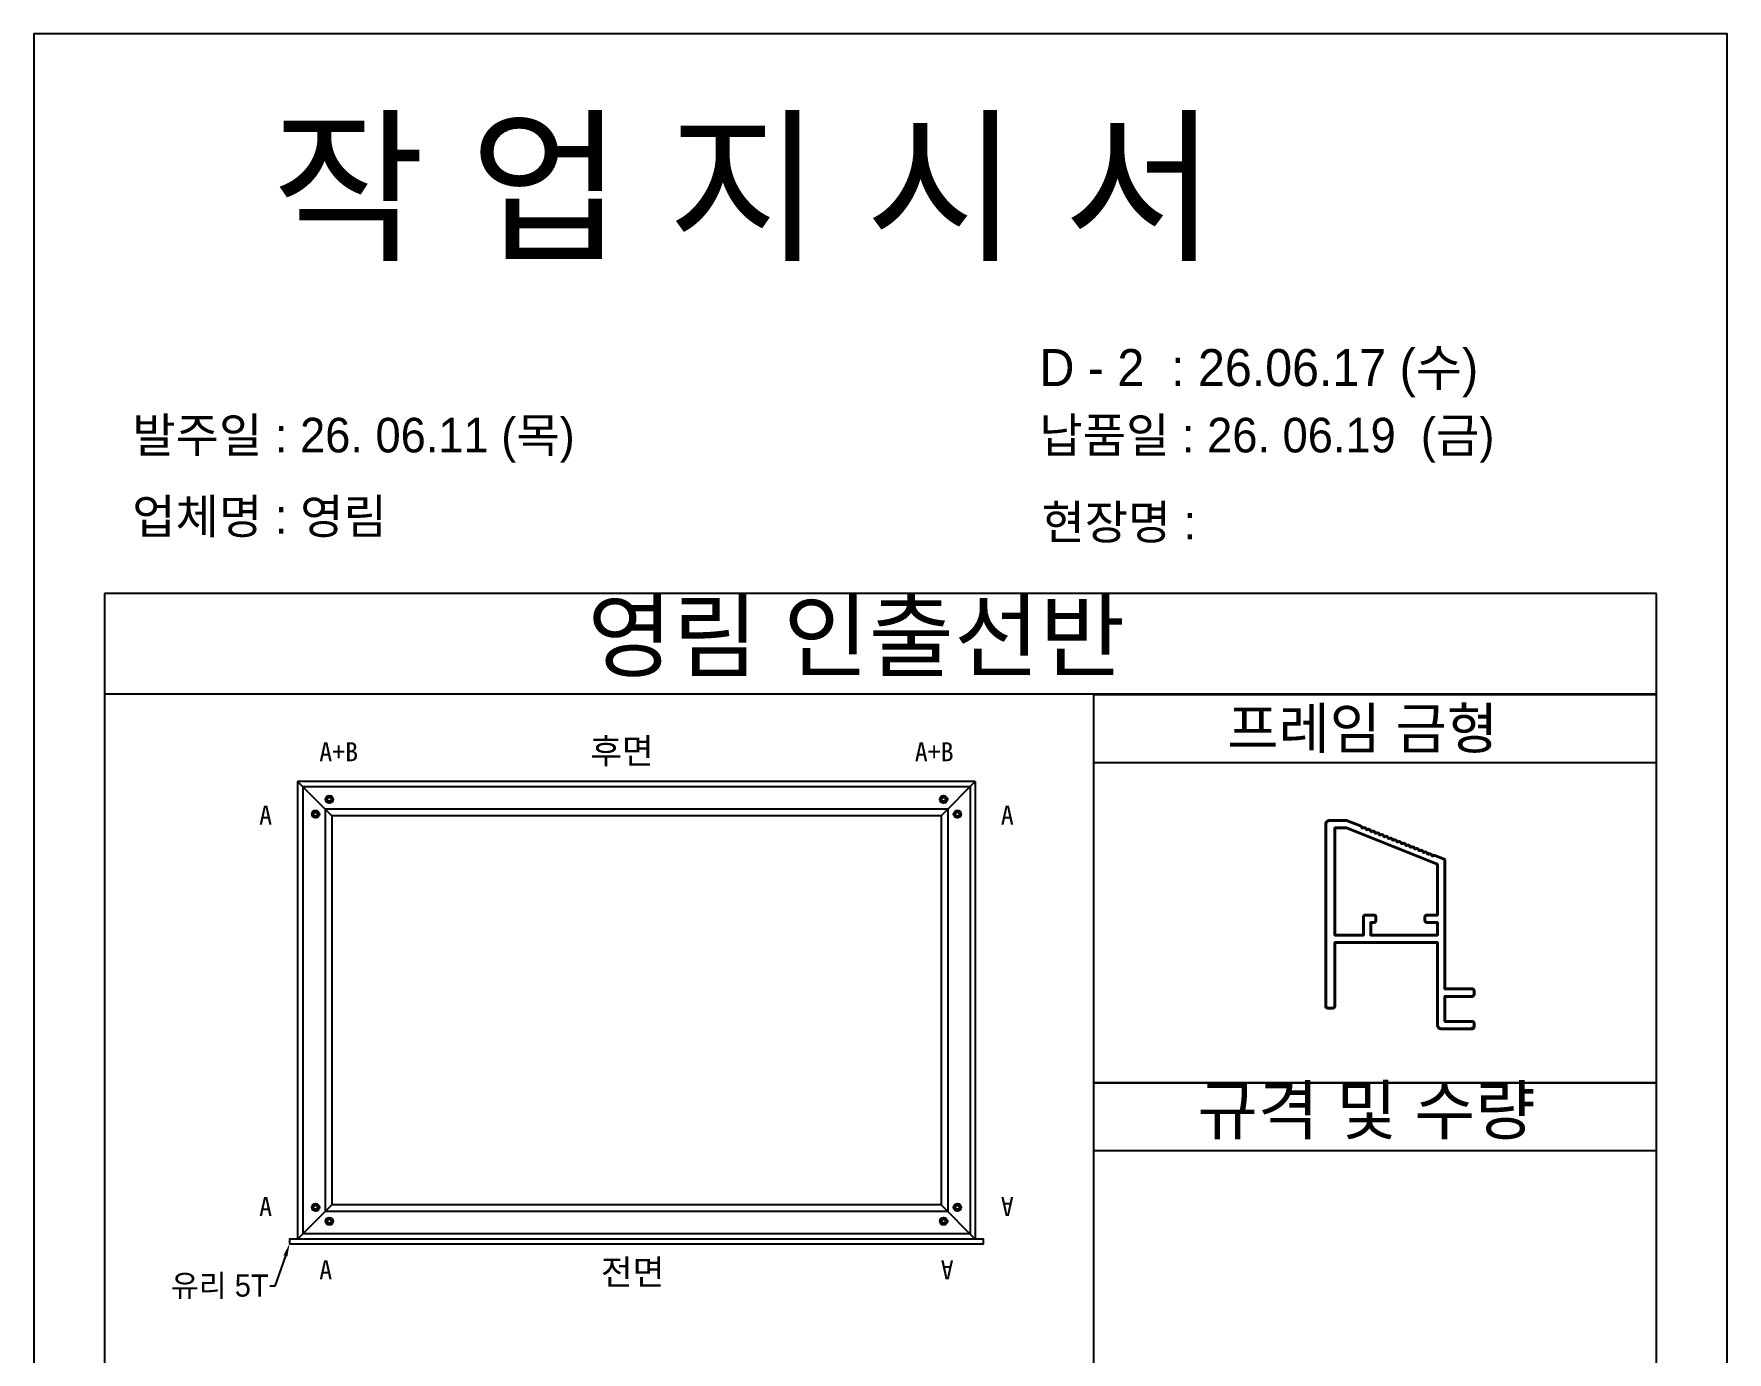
# Model space of a CAD drawing. Header units: millimetres. Extents: x -44117 to 256353, y -2095463 to 65325.
# Drawn here: x 94835 to 97505, y -1007123 to -1005045 of the extents above; entities that cross this region are included whole.
import ezdxf
from ezdxf import colors
from ezdxf.entities.mleader import LeaderData, LeaderLine
from ezdxf.math import Vec2, Vec3

# ---------------------------------------------------------------- set-up
doc = ezdxf.new("R2010")
doc.units = ezdxf.units.MM
doc.header["$LTSCALE"] = 10
for name, color, linetype in [('02 Glass', 4, 'Continuous'), ('02 Profile', 3, 'Continuous'), ('A', 1, 'Continuous')]:
    doc.layers.add(name, color=color, linetype=linetype)
doc.layers.add('1', color=2, linetype='Continuous', lineweight=40)
doc.layers.add('D', color=4, linetype='Continuous', lineweight=5)
doc.dimstyles.get("Standard").update_dxf_attribs({"dimtxt": 0.18, "dimasz": 0.18, "dimexe": 0.18, "dimexo": 0.0625, "dimgap": 0.09, "dimtad": 0, "dimtih": 1, "dimtoh": 1, "dimdec": 4, "dimzin": 0, "dimdsep": 46, "dimtxsty": 'Standard', "dimcen": 0.09, "dimadec": 0, "dimazin": 0, "dimtfac": 1, "dimtdec": 4, "dimtofl": 0, "dimtmove": 0, "dimatfit": 3, "dimfxl": 0, "dimtolj": 1, "dimtzin": 0, "dimarcsym": 0})
pattern_1 = [(45, (80860.8214, -1003590.0533), (-0.67351921, 0.67351921), [])]
pattern_2 = [(45, (80882.5714, -1003566.8033), (-0.67351921, 0.67351921), [])]
pattern_3 = [(45, (81078.9664, -1002639.775), (-0.67351921, 0.67351921), [])]
pattern_4 = [(45, (81100.7164, -1002616.525), (-0.67351921, 0.67351921), [])]
pattern_5 = [(45, (64206.3685, -1008882.3179), (-0.67351921, 0.67351921), [])]
pattern_6 = [(45, (64228.1185, -1008860.5679), (-0.67351921, 0.67351921), [])]
pattern_7 = [(225, (110709.4806, -1009579.8463), (0.67351921, -0.67351921), [])]
pattern_8 = [(225, (110687.7306, -1009601.5963), (0.67351921, -0.67351921), [])]

# ---------------------------------------------------------------- blocks, each defined once
blk = doc.blocks.new('*D6864')
at = {"layer": 'D', "color": 0, "lineweight": -2}
for p, q in [((97105.1, -1006613.1), (97105, -1006612.9)), ((97105.3, -1006613.1), (97105.1, -1006613.1))]:
    blk.add_line(p, q, dxfattribs=at)
at = {"layer": 'D', "color": 0, "insert": (97106, -1006613.1), "char_height": 0.18, "attachment_point": 5, "bg_fill": 3, "box_fill_scale": 1.1, "bg_fill_color": 257, "bg_fill_transparency": 0}
blk.add_mtext('\\A1;R3.2877', dxfattribs=at)
at = {"layer": 'D', "color": 0, "lineweight": -2}
for p, q in [((97102.8, -1006610.2), (97103, -1006610.2)), ((97102.9, -1006610.3), (97102.9, -1006610.1))]:
    blk.add_line(p, q, dxfattribs=at)
at = {"layer": 'D', "color": 0}
blk.add_solid([(97105.1, -1006612.9), (97105, -1006613), (97104.9, -1006612.8)], dxfattribs=at)
at = {"layer": 'Defpoints', "color": 0}
for p in [(97102.9, -1006610.2), (97104.9, -1006612.8)]:
    blk.add_point(p, dxfattribs=at)

msp = doc.modelspace()

# ---------------------------------------------------------------- hatches: boundary and pattern name
at = {"layer": 'A'}
h = msp.add_hatch(dxfattribs=at)
h.set_pattern_fill('ANSI31', color=1, scale=0.3)
h.set_pattern_definition(pattern_2)
h.paths.add_polyline_path([(95294.7785, -1006251.64981, 1), (95306.7785, -1006251.64981, 1)])
h.paths.add_polyline_path([(95303.7785, -1006251.64981, -1), (95297.7785, -1006251.64981, -1)], flags=16)
h = msp.add_hatch(dxfattribs=at)
h.set_pattern_fill('ANSI31', color=1, scale=0.3)
h.set_pattern_definition(pattern_2)
h.paths.add_polyline_path([(95294.7785, -1006251.64981, 1), (95306.7785, -1006251.64981, 1)])
h.paths.add_polyline_path([(95303.7785, -1006251.64981, -1), (95297.7785, -1006251.64981, -1)], flags=16)
h = msp.add_hatch(dxfattribs=at)
h.set_pattern_fill('ANSI31', color=1, scale=0.3)
h.set_pattern_definition(pattern_4)
h.paths.add_polyline_path([(96275.5235, -1006251.64981, -1), (96263.5235, -1006251.64981, -1)])
h.paths.add_polyline_path([(96266.5235, -1006251.64981, 1), (96272.5235, -1006251.64981, 1)], flags=16)
h = msp.add_hatch(dxfattribs=at)
h.set_pattern_fill('ANSI31', color=1, scale=0.3)
h.set_pattern_definition(pattern_4)
h.paths.add_polyline_path([(96275.5235, -1006251.64981, -1), (96263.5235, -1006251.64981, -1)])
h.paths.add_polyline_path([(96266.5235, -1006251.64981, 1), (96272.5235, -1006251.64981, 1)], flags=16)
h = msp.add_hatch(dxfattribs=at)
h.set_pattern_fill('ANSI31', color=1, scale=0.3)
h.set_pattern_definition(pattern_1)
h.paths.add_polyline_path([(95273.0285, -1006274.89981, 1), (95285.0285, -1006274.89981, 1)])
h.paths.add_polyline_path([(95282.0285, -1006274.89981, -1), (95276.0285, -1006274.89981, -1)], flags=16)
h = msp.add_hatch(dxfattribs=at)
h.set_pattern_fill('ANSI31', color=1, scale=0.3)
h.set_pattern_definition(pattern_1)
h.paths.add_polyline_path([(95273.0285, -1006274.89981, 1), (95285.0285, -1006274.89981, 1)])
h.paths.add_polyline_path([(95282.0285, -1006274.89981, -1), (95276.0285, -1006274.89981, -1)], flags=16)
h = msp.add_hatch(dxfattribs=at)
h.set_pattern_fill('ANSI31', color=1, scale=0.3)
h.set_pattern_definition(pattern_3)
h.paths.add_polyline_path([(96297.2735, -1006274.89981, -1), (96285.2735, -1006274.89981, -1)])
h.paths.add_polyline_path([(96288.2735, -1006274.89981, 1), (96294.2735, -1006274.89981, 1)], flags=16)
h = msp.add_hatch(dxfattribs=at)
h.set_pattern_fill('ANSI31', color=1, scale=0.3)
h.set_pattern_definition(pattern_3)
h.paths.add_polyline_path([(96297.2735, -1006274.89981, -1), (96285.2735, -1006274.89981, -1)])
h.paths.add_polyline_path([(96288.2735, -1006274.89981, 1), (96294.2735, -1006274.89981, 1)], flags=16)
h = msp.add_hatch(dxfattribs=at)
h.set_pattern_fill('ANSI31', color=1, scale=0.3)
h.set_pattern_definition(pattern_5)
h.paths.add_polyline_path([(95273.0285, -1006894.99981, -1), (95285.0285, -1006894.99981, -1)])
h.paths.add_polyline_path([(95282.0285, -1006894.99981, 1), (95276.0285, -1006894.99981, 1)], flags=16)
h = msp.add_hatch(dxfattribs=at)
h.set_pattern_fill('ANSI31', color=1, scale=0.3)
h.set_pattern_definition(pattern_5)
h.paths.add_polyline_path([(95273.0285, -1006894.99981, -1), (95285.0285, -1006894.99981, -1)])
h.paths.add_polyline_path([(95282.0285, -1006894.99981, 1), (95276.0285, -1006894.99981, 1)], flags=16)
h = msp.add_hatch(dxfattribs=at)
h.set_pattern_fill('ANSI31', color=1, scale=0.3, angle=180)
h.set_pattern_definition(pattern_7)
h.paths.add_polyline_path([(96297.2735, -1006894.99981, 1), (96285.2735, -1006894.99981, 1)])
h.paths.add_polyline_path([(96288.2735, -1006894.99981, -1), (96294.2735, -1006894.99981, -1)], flags=16)
h = msp.add_hatch(dxfattribs=at)
h.set_pattern_fill('ANSI31', color=1, scale=0.3, angle=180)
h.set_pattern_definition(pattern_7)
h.paths.add_polyline_path([(96297.2735, -1006894.99981, 1), (96285.2735, -1006894.99981, 1)])
h.paths.add_polyline_path([(96288.2735, -1006894.99981, -1), (96294.2735, -1006894.99981, -1)], flags=16)
h = msp.add_hatch(dxfattribs=at)
h.set_pattern_fill('ANSI31', color=1, scale=0.3)
h.set_pattern_definition(pattern_6)
h.paths.add_polyline_path([(95294.7785, -1006916.74981, -1), (95306.7785, -1006916.74981, -1)])
h.paths.add_polyline_path([(95303.7785, -1006916.74981, 1), (95297.7785, -1006916.74981, 1)], flags=16)
h = msp.add_hatch(dxfattribs=at)
h.set_pattern_fill('ANSI31', color=1, scale=0.3)
h.set_pattern_definition(pattern_6)
h.paths.add_polyline_path([(95294.7785, -1006916.74981, -1), (95306.7785, -1006916.74981, -1)])
h.paths.add_polyline_path([(95303.7785, -1006916.74981, 1), (95297.7785, -1006916.74981, 1)], flags=16)
h = msp.add_hatch(dxfattribs=at)
h.set_pattern_fill('ANSI31', color=1, scale=0.3, angle=180)
h.set_pattern_definition(pattern_8)
h.paths.add_polyline_path([(96275.5235, -1006916.74981, 1), (96263.5235, -1006916.74981, 1)])
h.paths.add_polyline_path([(96266.5235, -1006916.74981, -1), (96272.5235, -1006916.74981, -1)], flags=16)
h = msp.add_hatch(dxfattribs=at)
h.set_pattern_fill('ANSI31', color=1, scale=0.3, angle=180)
h.set_pattern_definition(pattern_8)
h.paths.add_polyline_path([(96275.5235, -1006916.74981, 1), (96263.5235, -1006916.74981, 1)])
h.paths.add_polyline_path([(96266.5235, -1006916.74981, -1), (96272.5235, -1006916.74981, -1)], flags=16)

# ---------------------------------------------------------------- linework, layer by layer
for p, q in [((97393.98411, -1005926.98147), (94946.07094, -1005926.98147)), ((97393.98411, -1006085.93687), (94946.07094, -1006085.93687)), ((96506.1796, -1006085.93687), (96506.1796, -1008710.02075))]:
    msp.add_line(p, q)
for points in [[(94834.80216, -1008821.28953), (97505.25289, -1008821.28953), (97505.25289, -1005044.50921), (94834.80216, -1005044.50921)], [(97394.07834, -1006086.67723), (96506.1796, -1006086.67723), (96506.1796, -1006193.31023), (97394.07834, -1006193.31023)], [(97394.07834, -1006698.61253), (96506.1796, -1006698.61253), (96506.1796, -1006805.24553), (97394.07834, -1006805.24553)]]:
    msp.add_lwpolyline(points, close=True)
msp.add_lwpolyline([(94946.07094, -1005926.98147), (94946.07094, -1008710.02075), (97393.98411, -1008710.02075), (97393.98411, -1005926.98147)])
at = {"layer": '02 Glass'}
msp.add_lwpolyline([(95238.0785, -1006952.44981), (96332.2235, -1006952.44981), (96332.2235, -1006944.94981), (95238.0785, -1006944.94981)], close=True, dxfattribs=at)
at = {"layer": '02 Profile'}
for p, q in [((96319.4735, -1006223.44981), (95250.8285, -1006223.44981)), ((95304.8285, -1006277.44981), (95250.8285, -1006223.44981)), ((95250.8285, -1006223.44981), (95250.8285, -1006944.94981)), ((95250.8285, -1006223.44981), (95304.8285, -1006277.44981)), ((96319.4735, -1006223.44981), (96265.4735, -1006277.44981)), ((96319.4735, -1006223.44981), (96265.4735, -1006277.44981)), ((96319.4735, -1006223.44981), (96319.4735, -1006944.94981)), ((96311.32367, -1006231.59963), (95258.97833, -1006231.59963)), ((95258.97833, -1006231.59963), (95258.97833, -1006936.79998)), ((96311.32367, -1006231.59963), (96311.32367, -1006936.79998)), ((96275.9735, -1006266.94981), (95294.3285, -1006266.94981)), ((95294.3285, -1006266.94981), (95294.3285, -1006901.44981)), ((96265.4735, -1006277.44981), (95304.8285, -1006277.44981)), ((95304.8285, -1006277.44981), (95304.8285, -1006890.94981)), ((96265.4735, -1006277.44981), (96265.4735, -1006890.94981)), ((96275.9735, -1006266.94981), (96275.9735, -1006901.44981)), ((95304.8285, -1006890.94981), (95250.8285, -1006944.94981)), ((95250.8285, -1006944.94981), (95304.8285, -1006890.94981)), ((96265.4735, -1006890.94981), (95304.8285, -1006890.94981)), ((96319.4735, -1006944.94981), (96265.4735, -1006890.94981)), ((96319.4735, -1006944.94981), (96265.4735, -1006890.94981)), ((96275.9735, -1006901.44981), (95294.3285, -1006901.44981)), ((96319.4735, -1006944.94981), (95250.8285, -1006944.94981)), ((96311.32367, -1006936.79998), (95258.97833, -1006936.79998))]:
    msp.add_line(p, q, dxfattribs=at)
at = {"layer": '1'}
msp.add_lwpolyline([(97047.08286, -1006353.15032), (96904.98109, -1006296.55043), (96886.56991, -1006296.55043), (96886.56991, -1006465.53903), (96931.61162, -1006465.53903), (96931.61162, -1006437.26467, -0.4142135624), (96934.89934, -1006433.97696), (96948.0502, -1006433.97696, -0.4142135624), (96951.33792, -1006437.26467), (96951.33792, -1006442.52502, -0.4142135624), (96948.0502, -1006445.81273), (96943.11863, -1006445.81273), (96943.11863, -1006465.53903), (97048.32555, -1006465.53903), (97048.32555, -1006445.81273), (97031.88697, -1006445.81273, -0.4142135624), (97028.59925, -1006442.52502), (97028.59925, -1006437.26467, -0.4142135624), (97031.88697, -1006433.97696), (97048.32555, -1006433.97696), (97048.32555, -1006354.98293, 0.3070783015)], format="xyb", close=True, dxfattribs=at)
at = {"layer": 'A'}
for p, q in [((95250.8285, -1006223.44981), (95304.2285, -1006276.84981)), ((96319.4735, -1006223.44981), (96266.0735, -1006276.84981)), ((95250.8285, -1006944.94981), (95304.2285, -1006891.54981)), ((96319.4735, -1006944.94981), (96266.0735, -1006891.54981))]:
    msp.add_line(p, q, dxfattribs=at)
at = {"layer": 'A', "color": 242, "true_color": 0xcd2027}
for centre, radius in [((95300.7785, -1006251.64981), 6), ((95300.7785, -1006251.64981), 6), ((95300.7785, -1006251.64981), 3), ((96269.5235, -1006251.64981), 6), ((96269.5235, -1006251.64981), 6), ((96269.5235, -1006251.64981), 3), ((95279.0285, -1006274.89981), 6), ((95279.0285, -1006274.89981), 6), ((95279.0285, -1006274.89981), 3), ((96291.2735, -1006274.89981), 6), ((96291.2735, -1006274.89981), 6), ((96291.2735, -1006274.89981), 3), ((95279.0285, -1006894.99981), 6), ((95279.0285, -1006894.99981), 6), ((95279.0285, -1006894.99981), 3), ((96291.2735, -1006894.99981), 6), ((96291.2735, -1006894.99981), 6), ((96291.2735, -1006894.99981), 3), ((95300.7785, -1006916.74981), 6), ((95300.7785, -1006916.74981), 6), ((95300.7785, -1006916.74981), 3), ((96269.5235, -1006916.74981), 6), ((96269.5235, -1006916.74981), 6), ((96269.5235, -1006916.74981), 3)]:
    msp.add_circle(centre, radius, dxfattribs=at)

# ---------------------------------------------------------------- texts
for s, width, gutter_width, heights, insert, char_height, attachment_point in [('{\\fGulim|b0|i0|c129|p50;작 업 지 시 서}', 4553.9528048, 17.21164, [-214.58863], (95210.23592, -1005189.25355), 192.7704086, 1), ('\\pt11;{\\fGulim|b0|i0|c129|p50;발주일 : 26. 06.11 (목)}', 5257.1634623, 19.86943, [54.84616], (94989.93826, -1005649.9432), 54.5217024, 1), ('{\\fGulim|b0|i0|c129|p50;납품일 : 26. 06.19  (금)}', 5257.1634623, 19.86943, [55.77782], (96420.50187, -1005649.9432), 54.5217024, 1), ('{\\fGulim|b0|i0|c129|p50;업체명 : 영림}', 5257.1634623, 19.86943, [57.40323], (94989.93826, -1005778.15055), 54.5217024, 1), ('{\\fGulim|b0|i0|c129|p50;현장명 :  }', 5221.1406308, 19.73328, [60.42093], (96424.30593, -1005787.29409), 54.1481119, 1), ('{\\fGulim|b0|i0|c129|p50;영림 인출선반}', 2538.6306726, 9.59474, [-119.91001], (95707.62075, -1005939.69261), 107.4611207, 1), ('{\\f굴림|b1|i0|c129|p50;프레임 금형}', 19448.9777018, 250.13109, [-71.72126], (96717.04826, -1006107.31347), 64.3194219, 1), ('A+B', 46.0503167, 116.00573, [-30], (95284.92134, -1006161.53737, -0.0857), 30, 1), ('{\\f굴림|b1|i0|c129|p50;후면}', 12072.7918459, 155.2668, [-44.36194], (95712.1, -1006155.25387), 39.9257485, 1), ('A+B', 46.0503167, 116.00573, [-30], (96285.38066, -1006161.53737, -0.0857), 30, 3), ('A', 46.0503167, 116.00573, [-30], (95190.1191, -1006261.28297, -0.0857), 30, 1), ('A', 46.0503167, 116.00573, [-30], (96380.1829, -1006261.28297, -0.0857), 30, 3), ('{\\f굴림|b1|i0|c129|p50;규격 및 수량}', 23047.5408631, 296.4118, [-85.19319], (96669.68925, -1006703.52709), 76.220176, 1), ('A', 46.0503167, 116.00573, [-30], (95190.1191, -1006908.61664, -0.0857), 30, 7), ('{\\f굴림|b1|i0|c129|p50;전면}', 12072.7918459, 155.2668, [-43.09446], (95729.03794, -1006977.1123), 39.9257485, 1), ('A', 46.0503167, 116.00573, [-30], (95284.92134, -1007008.36224, -0.0857), 30, 7)]:
    msp.add_mtext_dynamic_manual_height_columns(s, width=width, gutter_width=gutter_width, heights=heights, dxfattribs=dict(insert=insert, char_height=char_height, attachment_point=attachment_point))
at = {"color": 1, "insert": (96420.80875, -1005541.56167), "char_height": 58.2865954, "attachment_point": 1}
msp.add_mtext_dynamic_manual_height_columns('{\\fGulim|b0|i0|c129|p50;D - 2  : 26.06.17 (수)}', width=5620.1869425, gutter_width=21.24147, heights=[59.62945], dxfattribs=at)
at = {"char_height": 30, "attachment_point": 1, "rotation": 180}
for insert in [(96380.1829, -1006908.61664, -0.0857), (96285.38066, -1007008.36224, -0.0857)]:
    msp.add_mtext_dynamic_manual_height_columns('A', width=46.0503167, gutter_width=116.00573, heights=[-30], dxfattribs=dict(at, insert=insert))

# ---------------------------------------------------------------- leaders
ml = msp.add_multileader_mtext('Standard')
ml.set_content('{\\fGulim|b0|i0|c129|p50;유리 5T}', color=256)
ml.set_leader_properties()
ml.build(insert=Vec2(0, 0))
ml.multileader.update_dxf_attribs({"arrow_head_size": 20})
ctx = ml.context
ctx.base_point, ctx.char_height, ctx.arrow_head_size, ctx.plane_origin = Vec3(95042.7104, -1007019.36862), 35, 20, Vec3(95238.0785, -1006952.44981)
ctx.text_align_type = 2
notes = []
notes.append((ctx, [(0, (1, 1, 0), (95215.02998, -1007019.36862), (-1, 0), 8, [(0, [(95238.0785, -1006952.44981)], 0, [])])]))
ctx.mtext.insert, ctx.mtext.alignment, ctx.mtext.flow_direction = Vec3(95205.02998, -1007000.68021), 3, 5
for ctx, leaders in notes:
    for number, flags, end, landing, length, lines in leaders:
        leader = LeaderData()
        leader.index, (leader.has_last_leader_line, leader.has_dogleg_vector, leader.attachment_direction) = number, flags
        leader.last_leader_point, leader.dogleg_vector, leader.dogleg_length = Vec3(end), Vec3(landing), length
        for number, points, colour, breaks in lines:
            line = LeaderLine()
            line.index, line.vertices, line.color, line.breaks = number, Vec3.list(points), colors.encode_raw_color(colour), breaks
            leader.lines.append(line)
        ctx.leaders.append(leader)

# ---------------------------------------------------------------- next in the draw order: dimensions: what is measured, and where the dimension line sits
at = {"layer": 'D'}
dim = msp.add_radius_dim(center=(97102.90156, -1006610.19855), mpoint=(97104.92434, -1006612.79035), dimstyle='Standard', override={"dimfxl": 13, "dimtfill": 1, "dimarcsym": 1}, dxfattribs=at)
dim.commit()
dim.dimension.update_dxf_attribs({"geometry": '*D6864', "text_midpoint": (97105.95583, -1006613.07415)})

# ---------------------------------------------------------------- next in the draw order: linework, layer by layer
msp.add_lwpolyline([(97394.07834, -1006086.67723), (96506.1796, -1006086.67723), (96506.1796, -1006698.61253), (97394.07834, -1006698.61253)], close=True)
at = {"layer": '1', "linetype": 'Continuous'}
msp.add_lwpolyline([(96872.10388, -1006291.29008, -0.4142135624), (96878.67931, -1006284.71465), (96878.67931, -1006284.71465), (96904.98109, -1006284.71465), (96927.1654, -1006293.55078, -0.2391202845), (96929.13198, -1006295.7825, 0.507244027), (96931.10357, -1006296.5678, -0.507244027), (96936.03256, -1006298.53104, 0.507244027), (96938.00416, -1006299.31634, -0.507244027), (96942.93315, -1006301.27958, 0.507244027), (96944.90474, -1006302.06488, -0.507244027), (96949.83373, -1006304.02812, 0.507244027), (96951.80533, -1006304.81342, -0.507244027), (96956.73432, -1006306.77666, 0.507244027), (96958.70592, -1006307.56196, -0.507244027), (96963.63491, -1006309.5252, 0.507244027), (96965.6065, -1006310.3105, -0.507244027), (96970.53549, -1006312.27374, 0.507244027), (96972.50709, -1006313.05904, -0.507244027), (96977.43608, -1006315.02228, 0.507244027), (96979.40767, -1006315.80758, -0.507244027), (96984.33666, -1006317.77082, 0.5072440269), (96986.30826, -1006318.55612, -0.507244027), (96991.23725, -1006320.51936, 0.507244027), (96993.20885, -1006321.30466, -0.507244027), (96998.13784, -1006323.2679, 0.507244027), (97000.10943, -1006324.0532, -0.507244027), (97005.03842, -1006326.01644, 0.507244027), (97007.01002, -1006326.80174, -0.507244027), (97011.93901, -1006328.76498, 0.507244027), (97013.9106, -1006329.55028, -0.507244027), (97018.83959, -1006331.51352, 0.507244027), (97020.81119, -1006332.29882, -0.507244027), (97025.74018, -1006334.26206, 0.507244027), (97027.71178, -1006335.04736, -0.507244027), (97032.64077, -1006337.0106, 0.507244027), (97034.61236, -1006337.7959, -0.5070859448), (97039.54094, -1006339.75754, 0.5106345368), (97041.52489, -1006340.53425, -0.2375027855), (97044.37245, -1006340.23497), (97058.91848, -1006346.02873, -0.3070783015), (97060.16117, -1006347.86134), (97060.16117, -1006550.3621), (97102.90156, -1006550.3621, -0.4142135624), (97106.18928, -1006553.64982), (97106.18928, -1006558.91017, -0.4142135624), (97102.90156, -1006562.19788), (97060.16117, -1006562.19788), (97060.16117, -1006601.65048), (97102.90156, -1006601.65048, -0.4142135624), (97106.18928, -1006604.9382), (97106.18928, -1006610.19855, -0.4142135624), (97102.90156, -1006613.48627), (97054.90093, -1006613.48627), (97054.9009, -1006613.48626, -0.4142135624), (97048.32546, -1006606.91083), (97048.32539, -1006606.91082), (97048.32539, -1006477.37481), (96886.56991, -1006477.37481), (96886.56991, -1006577.32137, -0.4142135624), (96883.2822, -1006580.60909), (96875.39167, -1006580.60909, -0.4142135624), (96872.10396, -1006577.32137), (96872.10396, -1006291.29008)], format="xyb", dxfattribs=at)

doc.saveas('drawing.dxf')
